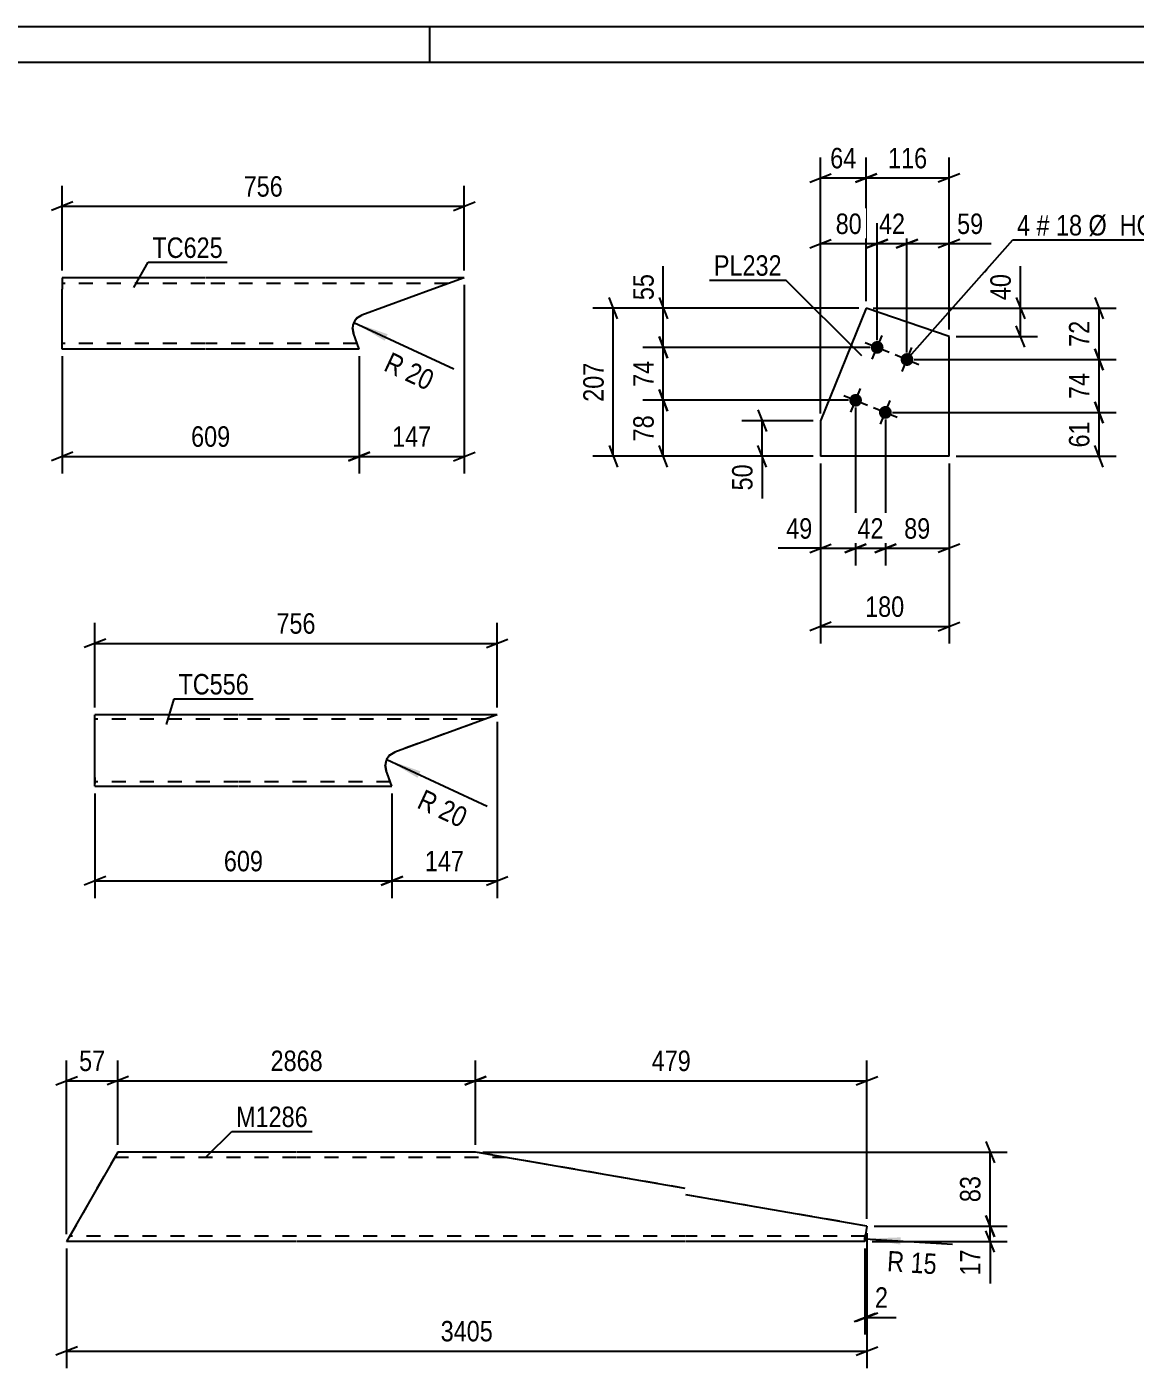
# Model space of a CAD drawing. Header units: millimetres. Extents: x 0 to 594, y 0 to 420.
# Drawn here: x 327.6 to 482.8, y 232.2 to 420 of the extents above; entities that cross this region are included whole.
import ezdxf

# ---------------------------------------------------------------- set-up
doc = ezdxf.new("R2010")
doc.units = ezdxf.units.MM
doc.linetypes.add('DXK_LINE_DOT2', pattern=[3.9198, 1.9599, -1.9599])
doc.styles.add('Arial Narrow', font='ARIALN.TTF', dxfattribs={"height": 0.2})

# ---------------------------------------------------------------- blocks, each defined once
blk = doc.blocks.new('Unknown-122574334-1163')
at = {"color": 5, "linetype": 'Continuous'}
for p, q in [((594, 420), (0, 420)), ((384, 415), (384, 420)), ((589, 415), (5, 415))]:
    blk.add_line(p, q, dxfattribs=at)
blk = doc.blocks.new('Part-122574334-21198 - 21197')
at = {"color": 2, "linetype": 'Continuous'}
for p, q in [((332.53, 384.88), (332.53, 383.28)), ((352.53, 384.88), (332.53, 384.88)), ((332.53, 375.87), (332.53, 383.28)), ((388.85, 384.88), (352.63, 384.88)), ((384.45, 383.28), (374.51, 379.66)), ((388.85, 384.88), (384.45, 383.28)), ((373.85, 379.26), (374.51, 379.66)), ((373.32, 377.1), (373.2, 377.87)), ((332.53, 374.88), (332.53, 375.87)), ((374.12, 374.88), (373.32, 377.1)), ((352.53, 374.88), (332.53, 374.88)), ((374.12, 374.88), (352.63, 374.88))]:
    blk.add_line(p, q, dxfattribs=at)
at = {"color": 7, "linetype": 'DXK_LINE_DOT2'}
for p, q in [((332.53, 384.88), (332.53, 384.41)), ((352.53, 384.08), (332.53, 384.08)), ((386.65, 384.08), (352.63, 384.08)), ((374.51, 379.66), (373.85, 379.26)), ((374.51, 379.66), (373.85, 379.26)), ((373.85, 379.26), (374.51, 379.66)), ((373.2, 377.87), (373.32, 377.1)), ((373.2, 377.87), (373.32, 377.1)), ((373.32, 377.1), (373.2, 377.87)), ((352.53, 375.68), (332.53, 375.68)), ((373.83, 375.68), (352.63, 375.68))]:
    blk.add_line(p, q, dxfattribs=at)
at = {"color": 2, "linetype": 'Continuous'}
blk.add_arc((375.2, 377.78), 2, 132.5, 177.5, dxfattribs=at)
at = {"color": 7, "linetype": 'DXK_LINE_DOT2'}
blk.add_arc((375.2, 377.78), 2, 132.5, 177.5, dxfattribs=at)
blk.add_arc((375.2, 377.78), 2, 132.5, 177.5, dxfattribs=at)
blk.add_arc((375.2, 377.78), 2, 132.5, 177.5, dxfattribs=at)
blk = doc.blocks.new('Part-122574334-21209 - 21208')
at = {"color": 2, "linetype": 'Continuous'}
for p, q in [((357.13, 323.7), (337.13, 323.7)), ((337.13, 314.9), (337.13, 323.7)), ((393.44, 323.7), (357.23, 323.7)), ((393.19, 323.61), (379.1, 318.48)), ((393.44, 323.7), (393.19, 323.61)), ((378.44, 318.07), (379.1, 318.48)), ((377.91, 315.91), (377.79, 316.68)), ((378.72, 313.7), (377.91, 315.91)), ((337.13, 313.8), (337.13, 314.9)), ((337.13, 313.7), (337.13, 313.8)), ((337.13, 313.7), (357.13, 313.7)), ((357.23, 313.7), (378.72, 313.7))]:
    blk.add_line(p, q, dxfattribs=at)
at = {"color": 7, "linetype": 'DXK_LINE_DOT2'}
for p, q in [((357.13, 323.1), (337.13, 323.1)), ((391.79, 323.1), (357.23, 323.1)), ((393.44, 323.7), (379.1, 318.48)), ((379.1, 318.48), (378.44, 318.07)), ((379.1, 318.48), (378.44, 318.07)), ((378.44, 318.07), (379.1, 318.48)), ((377.79, 316.68), (377.91, 315.91)), ((377.79, 316.68), (377.91, 315.91)), ((377.91, 315.91), (377.79, 316.68)), ((378.72, 313.7), (377.91, 315.91)), ((337.13, 314.9), (337.13, 314.06)), ((357.13, 314.3), (337.13, 314.3)), ((378.5, 314.3), (357.23, 314.3))]:
    blk.add_line(p, q, dxfattribs=at)
at = {"color": 2, "linetype": 'Continuous'}
blk.add_arc((379.79, 316.6), 2, 132.542, 177.542, dxfattribs=at)
at = {"color": 7, "linetype": 'DXK_LINE_DOT2'}
blk.add_arc((379.79, 316.6), 2, 132.542, 177.542, dxfattribs=at)
blk.add_arc((379.79, 316.6), 2, 132.542, 177.542, dxfattribs=at)
blk.add_arc((379.79, 316.6), 2, 132.542, 177.542, dxfattribs=at)
blk = doc.blocks.new('Part-122574334-21217 - 21216')
at = {"color": 2, "linetype": 'Continuous'}
for p, q in [((340.33, 262.48), (333.16, 249.98)), ((340.33, 262.48), (340.33, 262.48)), ((365.33, 262.48), (340.33, 262.48)), ((390.43, 262.48), (365.43, 262.48)), ((395.78, 261.55), (390.43, 262.48)), ((419.77, 257.41), (395.78, 261.55)), ((445.24, 252.13), (419.87, 256.51)), ((445.24, 252.13), (445.03, 250.91)), ((333.16, 249.98), (333.16, 249.98)), ((365.33, 249.98), (333.16, 249.98)), ((419.77, 249.98), (365.43, 249.98)), ((444.95, 249.98), (419.87, 249.98)), ((444.94, 250.42), (445.03, 250.91)), ((444.95, 250.09), (444.94, 250.42)), ((444.95, 250.09), (444.95, 249.98))]:
    blk.add_line(p, q, dxfattribs=at)
at = {"color": 7, "linetype": 'DXK_LINE_DOT2'}
for p, q in [((340.33, 262.48), (333.16, 249.98)), ((365.33, 261.73), (339.9, 261.73)), ((394.77, 261.73), (365.43, 261.73)), ((419.77, 257.41), (390.43, 262.48)), ((399.1, 260.98), (395.78, 261.55)), ((399.1, 260.98), (399.1, 260.98)), ((445.24, 252.13), (419.87, 256.51)), ((445.24, 252.13), (445.24, 252.13)), ((365.33, 250.73), (333.59, 250.73)), ((419.77, 250.73), (365.43, 250.73)), ((445, 250.73), (419.87, 250.73)), ((444.95, 249.98), (444.95, 250.09)), ((445.01, 250.79), (445, 250.73)), ((445, 250.73), (445.01, 250.79)), ((445.03, 250.91), (445.01, 250.79)), ((445.01, 250.79), (445.03, 250.91))]:
    blk.add_line(p, q, dxfattribs=at)
blk = doc.blocks.new('Part-122574334-16103 - 16102')
at = {"color": 2, "linetype": 'Continuous'}
for p, q in [((445.12, 380.62), (438.72, 364.87)), ((456.73, 376.65), (445.12, 380.62)), ((456.73, 359.88), (456.73, 376.65)), ((438.72, 364.87), (438.72, 359.88)), ((456.73, 359.88), (438.72, 359.88))]:
    blk.add_line(p, q, dxfattribs=at)
blk = doc.blocks.new('Bolt-122574334-16104 - 16102')
at = {"linetype": 'Continuous'}
for points in [[(447.01, 375.96, -1), (446.33, 374.3, -1)], [(451.18, 374.27, -1), (450.5, 372.6, -1)], [(443.99, 368.55, -1), (443.31, 366.89, -1)], [(448.16, 366.86, -1), (447.48, 365.19, -1)]]:
    blk.add_hatch(color=1, dxfattribs=at).paths.add_polyline_path(points)
at = {"color": 1, "linetype": 'Continuous'}
for p, q in [((445, 375.81), (448.34, 374.45)), ((445.99, 373.46), (447.35, 376.8)), ((449.17, 374.11), (452.5, 372.75)), ((450.16, 371.77), (451.51, 375.1)), ((441.99, 368.4), (445.32, 367.04)), ((442.97, 366.05), (444.33, 369.39)), ((446.15, 366.7), (449.49, 365.34)), ((447.14, 364.36), (448.5, 367.69))]:
    blk.add_line(p, q, dxfattribs=at)
blk = doc.blocks.new('RadiusDimension-122574334-21298 - 21197')
at = {"linetype": 'Continuous'}
blk.add_hatch(color=7, dxfattribs=at).paths.add_polyline_path([(377.7, 376.06), (373.38, 378.63), (378.13, 376.97)])
at = {"color": 7, "linetype": 'Continuous'}
blk.add_line((373.38, 378.63), (387.37, 372.11), dxfattribs=at)
blk.add_arc((375.2, 377.78), 2, 132.5, 177.5, dxfattribs=at)
at = {"color": 0}
blk.add_wipeout([(383.98, 368.23), (385.76, 372.03), (378.38, 375.47), (376.6, 371.67)], dxfattribs=at)
at = {"color": 3, "style": 'Arial Narrow'}
blk.add_text('R 20', height=2.863, rotation=-24.9981, dxfattribs=at).set_placement((377.4, 371.96))
blk = doc.blocks.new('StraightDimension-122574334-21252 - 21197')
at = {"color": 7, "linetype": 'Continuous'}
for p, q in [((332.53, 385.88), (332.53, 397.73)), ((388.85, 385.88), (388.85, 397.73)), ((334.03, 395.48), (331.03, 394.28)), ((332.53, 394.88), (388.85, 394.88)), ((387.35, 394.28), (390.35, 395.48))]:
    blk.add_line(p, q, dxfattribs=at)
at = {"color": 0}
blk.add_wipeout([(364.03, 395.63), (364.03, 399.83), (357.35, 399.83), (357.35, 395.63)], dxfattribs=at)
at = {"color": 3, "style": 'Arial Narrow'}
blk.add_text('756', height=2.863, dxfattribs=at).set_placement((357.95, 396.23))
blk = doc.blocks.new('StraightDimension-122574334-21263 - 21197')
at = {"color": 7, "linetype": 'Continuous'}
for p, q in [((388.85, 383.88), (388.85, 357.47)), ((374.12, 373.88), (374.12, 357.47)), ((375.62, 360.47), (372.62, 359.27)), ((374.12, 359.87), (388.85, 359.87)), ((387.35, 359.27), (390.35, 360.47))]:
    blk.add_line(p, q, dxfattribs=at)
at = {"color": 0}
blk.add_wipeout([(384.83, 360.62), (384.83, 364.82), (378.14, 364.82), (378.14, 360.62)], dxfattribs=at)
at = {"color": 3, "style": 'Arial Narrow'}
blk.add_text('147', height=2.863, dxfattribs=at).set_placement((378.74, 361.22))
blk = doc.blocks.new('StraightDimension-122574334-21264 - 21197')
at = {"color": 7, "linetype": 'Continuous'}
for p, q in [((332.53, 373.88), (332.53, 357.47)), ((374.12, 373.88), (374.12, 357.47)), ((334.03, 360.47), (331.03, 359.27)), ((332.53, 359.87), (374.12, 359.87)), ((372.62, 359.27), (375.62, 360.47))]:
    blk.add_line(p, q, dxfattribs=at)
at = {"color": 0}
blk.add_wipeout([(356.67, 360.62), (356.67, 364.82), (349.99, 364.82), (349.99, 360.62)], dxfattribs=at)
at = {"color": 3, "style": 'Arial Narrow'}
blk.add_text('609', height=2.863, dxfattribs=at).set_placement((350.59, 361.22))
blk = doc.blocks.new('RadiusDimension-122574334-21346 - 21208')
at = {"linetype": 'Continuous'}
blk.add_hatch(color=7, dxfattribs=at).paths.add_polyline_path([(382.3, 314.88), (377.98, 317.44), (382.72, 315.78)])
at = {"color": 7, "linetype": 'Continuous'}
blk.add_line((377.98, 317.44), (392.03, 310.9), dxfattribs=at)
blk.add_arc((379.79, 316.6), 2, 132.542, 177.542, dxfattribs=at)
at = {"color": 0}
blk.add_wipeout([(388.64, 307.02), (390.41, 310.83), (383.03, 314.26), (381.26, 310.45)], dxfattribs=at)
at = {"color": 3, "style": 'Arial Narrow'}
blk.add_text('R 20', height=2.863, rotation=-24.958, dxfattribs=at).set_placement((382.06, 310.75))
blk = doc.blocks.new('StraightDimension-122574334-21300 - 21208')
at = {"color": 7, "linetype": 'Continuous'}
for p, q in [((337.13, 324.7), (337.13, 336.55)), ((393.44, 324.7), (393.44, 336.55)), ((338.63, 334.3), (335.63, 333.1)), ((391.94, 333.1), (394.94, 334.3)), ((337.13, 333.7), (393.44, 333.7))]:
    blk.add_line(p, q, dxfattribs=at)
at = {"color": 0}
blk.add_wipeout([(368.62, 334.45), (368.62, 338.65), (361.94, 338.65), (361.94, 334.45)], dxfattribs=at)
at = {"color": 3, "style": 'Arial Narrow'}
blk.add_text('756', height=2.863, dxfattribs=at).set_placement((362.54, 335.05))
blk = doc.blocks.new('StraightDimension-122574334-21311 - 21208')
at = {"color": 7, "linetype": 'Continuous'}
for p, q in [((393.44, 322.7), (393.44, 298.04)), ((378.72, 312.7), (378.72, 298.04)), ((380.22, 301.04), (377.22, 299.84)), ((378.72, 300.44), (393.44, 300.44)), ((391.94, 299.84), (394.94, 301.04))]:
    blk.add_line(p, q, dxfattribs=at)
at = {"color": 0}
blk.add_wipeout([(389.42, 301.19), (389.42, 305.39), (382.73, 305.39), (382.73, 301.19)], dxfattribs=at)
at = {"color": 3, "style": 'Arial Narrow'}
blk.add_text('147', height=2.863, dxfattribs=at).set_placement((383.33, 301.79))
blk = doc.blocks.new('StraightDimension-122574334-21312 - 21208')
at = {"color": 7, "linetype": 'Continuous'}
for p, q in [((337.13, 312.7), (337.13, 298.04)), ((378.72, 312.7), (378.72, 298.04)), ((338.63, 301.04), (335.63, 299.84)), ((337.13, 300.44), (378.72, 300.44)), ((377.22, 299.84), (380.22, 301.04))]:
    blk.add_line(p, q, dxfattribs=at)
at = {"color": 0}
blk.add_wipeout([(361.26, 301.19), (361.26, 305.39), (354.58, 305.39), (354.58, 301.19)], dxfattribs=at)
at = {"color": 3, "style": 'Arial Narrow'}
blk.add_text('609', height=2.863, dxfattribs=at).set_placement((355.18, 301.79))
blk = doc.blocks.new('StraightDimension-122574334-21352 - 21216')
at = {"color": 7, "linetype": 'Continuous'}
for p, q in [((340.33, 263.48), (340.33, 275.33)), ((390.43, 263.48), (390.43, 275.33)), ((341.83, 273.08), (338.83, 271.88)), ((340.33, 272.48), (390.43, 272.48)), ((388.93, 271.88), (391.93, 273.08))]:
    blk.add_line(p, q, dxfattribs=at)
at = {"color": 0}
blk.add_wipeout([(369.64, 273.23), (369.64, 277.43), (361.12, 277.43), (361.12, 273.23)], dxfattribs=at)
at = {"color": 3, "style": 'Arial Narrow'}
blk.add_text('2868', height=2.863, dxfattribs=at).set_placement((361.72, 273.83))
blk = doc.blocks.new('StraightDimension-122574334-21351 - 21216')
at = {"color": 7, "linetype": 'Continuous'}
for p, q in [((390.43, 263.48), (390.43, 275.33)), ((445.24, 253.13), (445.24, 275.33)), ((391.93, 273.08), (388.93, 271.88)), ((390.43, 272.48), (445.24, 272.48)), ((443.74, 271.88), (446.74, 273.08))]:
    blk.add_line(p, q, dxfattribs=at)
at = {"color": 0}
blk.add_wipeout([(421.18, 273.23), (421.18, 277.43), (414.49, 277.43), (414.49, 273.23)], dxfattribs=at)
at = {"color": 3, "style": 'Arial Narrow'}
blk.add_text('479', height=2.863, dxfattribs=at).set_placement((415.09, 273.83))
blk = doc.blocks.new('StraightDimension-122574334-21433 - 21216')
at = {"color": 7, "linetype": 'Continuous'}
for p, q in [((461.88, 263.98), (463.08, 260.98)), ((391.43, 262.48), (464.88, 262.48)), ((462.48, 252.13), (462.48, 262.48)), ((463.08, 250.63), (461.88, 253.63)), ((446.24, 252.13), (464.88, 252.13))]:
    blk.add_line(p, q, dxfattribs=at)
at = {"color": 0}
blk.add_wipeout([(461.73, 259.73), (457.53, 259.73), (457.53, 254.88), (461.73, 254.88)], dxfattribs=at)
at = {"color": 3, "style": 'Arial Narrow'}
blk.add_text('83', height=2.863, rotation=90.0002, dxfattribs=at).set_placement((461.13, 255.48))
blk = doc.blocks.new('StraightDimension-122574334-21353 - 21216')
at = {"color": 7, "linetype": 'Continuous'}
for p, q in [((333.16, 250.98), (333.16, 275.33)), ((340.33, 263.48), (340.33, 275.33)), ((331.66, 271.88), (334.66, 273.08)), ((333.16, 272.48), (340.33, 272.48)), ((341.83, 273.08), (338.83, 271.88))]:
    blk.add_line(p, q, dxfattribs=at)
at = {"color": 0}
blk.add_wipeout([(339.17, 273.23), (339.17, 277.43), (334.31, 277.43), (334.31, 273.23)], dxfattribs=at)
at = {"color": 3, "style": 'Arial Narrow'}
blk.add_text('57', height=2.863, dxfattribs=at).set_placement((334.91, 273.83))
blk = doc.blocks.new('RadiusDimension-122574334-21469 - 21216')
at = {"linetype": 'Continuous'}
blk.add_hatch(color=7, dxfattribs=at).paths.add_polyline_path([(449.89, 249.55), (444.93, 250.36), (449.96, 250.55)])
at = {"color": 7, "linetype": 'Continuous'}
blk.add_line((444.93, 250.36), (457.23, 249.6), dxfattribs=at)
blk.add_arc((446.78, 250.24), 1.85, 164.7321, 188.214, dxfattribs=at)
at = {"color": 0}
blk.add_wipeout([(455.49, 244.75), (455.75, 248.94), (447.62, 249.44), (447.36, 245.25)], dxfattribs=at)
at = {"color": 3, "style": 'Arial Narrow'}
blk.add_text('R 15', height=2.863, rotation=-3.5294, dxfattribs=at).set_placement((448, 245.81))
blk = doc.blocks.new('StraightDimension-122574334-21405 - 21216')
at = {"color": 7, "linetype": 'Continuous'}
for p, q in [((445.24, 251.13), (445.24, 232.24)), ((333.16, 248.98), (333.16, 232.24)), ((334.66, 235.24), (331.66, 234.04)), ((443.74, 234.04), (446.74, 235.24)), ((333.16, 234.64), (445.24, 234.64))]:
    blk.add_line(p, q, dxfattribs=at)
at = {"color": 0}
blk.add_wipeout([(393.45, 235.39), (393.45, 239.59), (384.94, 239.59), (384.94, 235.39)], dxfattribs=at)
at = {"color": 3, "style": 'Arial Narrow'}
blk.add_text('3405', height=2.863, dxfattribs=at).set_placement((385.54, 235.99))
blk = doc.blocks.new('StraightDimension-122574334-21419 - 21216')
at = {"color": 7, "linetype": 'Continuous'}
for p, q in [((445.24, 251.13), (445.24, 236.95)), ((444.95, 248.98), (444.95, 236.95)), ((443.45, 238.75), (446.45, 239.95)), ((446.74, 239.95), (443.74, 238.75)), ((444.95, 239.35), (445.24, 239.35))]:
    blk.add_line(p, q, dxfattribs=at)
at = {"color": 0}
blk.add_wipeout([(448.79, 240.1), (448.79, 244.3), (445.76, 244.3), (445.76, 240.1)], dxfattribs=at)
at = {"color": 7, "linetype": 'Continuous'}
blk.add_line((445.24, 239.35), (449.31, 239.35), dxfattribs=at)
blk.add_line((445.24, 239.35), (449.31, 239.35), dxfattribs=at)
at = {"color": 3, "style": 'Arial Narrow'}
blk.add_text('2', height=2.86, dxfattribs=at).set_placement((446.36, 240.7))
blk = doc.blocks.new('StraightDimension-122574334-21434 - 21216')
at = {"color": 7, "linetype": 'Continuous'}
for p, q in [((461.88, 253.63), (463.08, 250.63)), ((446.24, 252.13), (464.88, 252.13)), ((462.48, 249.98), (462.48, 252.13)), ((445.95, 249.98), (464.88, 249.98)), ((463.08, 248.48), (461.88, 251.48))]:
    blk.add_line(p, q, dxfattribs=at)
at = {"color": 0}
blk.add_wipeout([(461.73, 249.46), (457.53, 249.46), (457.53, 244.6), (461.73, 244.6)], dxfattribs=at)
at = {"color": 7, "linetype": 'Continuous'}
blk.add_line((462.48, 249.98), (462.48, 244.07), dxfattribs=at)
blk.add_line((462.48, 249.98), (462.48, 244.07), dxfattribs=at)
at = {"color": 3, "style": 'Arial Narrow'}
blk.add_text('17', height=2.863, rotation=90.0002, dxfattribs=at).set_placement((461.13, 245.2))
blk = doc.blocks.new('StraightDimension-122574334-16770 - 16102')
at = {"color": 7, "linetype": 'Continuous'}
for p, q in [((445.12, 381.62), (445.12, 401.69)), ((456.73, 377.65), (456.73, 401.69)), ((443.62, 398.24), (446.62, 399.44)), ((445.12, 398.84), (456.73, 398.84)), ((458.23, 399.44), (455.23, 398.24))]:
    blk.add_line(p, q, dxfattribs=at)
at = {"color": 0}
blk.add_wipeout([(454.27, 399.59), (454.27, 403.79), (447.59, 403.79), (447.59, 399.59)], dxfattribs=at)
at = {"color": 3, "style": 'Arial Narrow'}
blk.add_text('116', height=2.863, dxfattribs=at).set_placement((448.19, 400.19))
blk = doc.blocks.new('StraightDimension-122574334-16776 - 16102')
at = {"color": 7, "linetype": 'Continuous'}
for p, q in [((438.72, 358.88), (438.72, 333.66)), ((456.73, 358.88), (456.73, 333.66)), ((440.22, 336.66), (437.22, 335.46)), ((455.23, 335.46), (458.23, 336.66)), ((438.72, 336.06), (456.73, 336.06))]:
    blk.add_line(p, q, dxfattribs=at)
at = {"color": 0}
blk.add_wipeout([(451.07, 336.81), (451.07, 341.01), (444.38, 341.01), (444.38, 336.81)], dxfattribs=at)
at = {"color": 3, "style": 'Arial Narrow'}
blk.add_text('180', height=2.863, dxfattribs=at).set_placement((444.98, 337.41))
blk = doc.blocks.new('StraightDimension-122574334-16771 - 16102')
at = {"color": 7, "linetype": 'Continuous'}
for p, q in [((438.72, 365.87), (438.72, 401.69)), ((445.12, 381.62), (445.12, 401.69)), ((437.22, 398.24), (440.22, 399.44)), ((438.72, 398.84), (445.12, 398.84)), ((446.62, 399.44), (443.62, 398.24))]:
    blk.add_line(p, q, dxfattribs=at)
at = {"color": 0}
blk.add_wipeout([(444.35, 399.59), (444.35, 403.79), (439.49, 403.79), (439.49, 399.59)], dxfattribs=at)
at = {"color": 3, "style": 'Arial Narrow'}
blk.add_text('64', height=2.863, dxfattribs=at).set_placement((440.09, 400.19))
blk = doc.blocks.new('StraightDimension-122574334-16780 - 16102')
at = {"color": 7, "linetype": 'Continuous'}
for p, q in [((466.13, 382.12), (467.33, 379.12)), ((446.12, 380.62), (469.13, 380.62)), ((466.73, 376.65), (466.73, 380.62)), ((467.33, 375.15), (466.13, 378.15)), ((457.73, 376.65), (469.13, 376.65))]:
    blk.add_line(p, q, dxfattribs=at)
at = {"color": 0}
blk.add_wipeout([(465.98, 386), (461.78, 386), (461.78, 381.14), (465.98, 381.14)], dxfattribs=at)
at = {"color": 7, "linetype": 'Continuous'}
blk.add_line((466.73, 380.62), (466.73, 386.52), dxfattribs=at)
blk.add_line((466.73, 380.62), (466.73, 386.52), dxfattribs=at)
at = {"color": 3, "style": 'Arial Narrow'}
blk.add_text('40', height=2.863, rotation=90.0002, dxfattribs=at).set_placement((465.38, 381.74))
blk = doc.blocks.new('StraightDimension-122574334-16784 - 16102')
at = {"color": 7, "linetype": 'Continuous'}
for p, q in [((429.96, 366.37), (431.16, 363.37)), ((437.72, 364.87), (427.71, 364.87)), ((430.56, 359.88), (430.56, 364.87)), ((431.16, 358.38), (429.96, 361.38)), ((437.72, 359.88), (427.71, 359.88))]:
    blk.add_line(p, q, dxfattribs=at)
at = {"color": 0}
blk.add_wipeout([(429.81, 359.35), (425.61, 359.35), (425.61, 354.5), (429.81, 354.5)], dxfattribs=at)
at = {"color": 7, "linetype": 'Continuous'}
blk.add_line((430.56, 359.88), (430.56, 353.97), dxfattribs=at)
blk.add_line((430.56, 359.88), (430.56, 353.97), dxfattribs=at)
at = {"color": 3, "style": 'Arial Narrow'}
blk.add_text('50', height=2.863, rotation=90.0002, dxfattribs=at).set_placement((429.21, 355.1))
blk = doc.blocks.new('StraightDimension-122574334-21800 - 16102')
at = {"color": 7, "linetype": 'Continuous'}
for p, q in [((443.65, 366.72), (443.65, 344.6)), ((438.72, 358.88), (438.72, 344.6)), ((437.22, 346.4), (440.22, 347.6)), ((445.15, 347.6), (442.15, 346.4)), ((438.72, 347), (443.65, 347))]:
    blk.add_line(p, q, dxfattribs=at)
at = {"color": 0}
blk.add_wipeout([(438.19, 347.75), (438.19, 351.95), (433.33, 351.95), (433.33, 347.75)], dxfattribs=at)
at = {"color": 7, "linetype": 'Continuous'}
blk.add_line((438.72, 347), (432.81, 347), dxfattribs=at)
blk.add_line((438.72, 347), (432.81, 347), dxfattribs=at)
at = {"color": 3, "style": 'Arial Narrow'}
blk.add_text('49', height=2.863, dxfattribs=at).set_placement((433.93, 348.35))
blk = doc.blocks.new('StraightDimension-122574334-16788 - 16102')
at = {"color": 7, "linetype": 'Continuous'}
for p, q in [((450.84, 374.43), (450.84, 392.5)), ((456.73, 377.65), (456.73, 392.5)), ((449.34, 389.05), (452.34, 390.25)), ((450.84, 389.65), (456.73, 389.65)), ((458.23, 390.25), (455.23, 389.05))]:
    blk.add_line(p, q, dxfattribs=at)
at = {"color": 0}
blk.add_wipeout([(462.11, 390.4), (462.11, 394.6), (457.26, 394.6), (457.26, 390.4)], dxfattribs=at)
at = {"color": 7, "linetype": 'Continuous'}
blk.add_line((456.73, 389.65), (462.64, 389.65), dxfattribs=at)
blk.add_line((456.73, 389.65), (462.64, 389.65), dxfattribs=at)
at = {"color": 3, "style": 'Arial Narrow'}
blk.add_text('59', height=2.863, dxfattribs=at).set_placement((457.86, 391))
blk = doc.blocks.new('StraightDimension-122574334-21769 - 16102')
at = {"color": 7, "linetype": 'Continuous'}
for p, q in [((477.14, 382.12), (478.34, 379.12)), ((446.12, 380.62), (480.14, 380.62)), ((477.74, 373.43), (477.74, 380.62)), ((478.34, 371.93), (477.14, 374.93)), ((451.84, 373.43), (480.14, 373.43))]:
    blk.add_line(p, q, dxfattribs=at)
at = {"color": 0}
blk.add_wipeout([(476.99, 379.45), (472.79, 379.45), (472.79, 374.6), (476.99, 374.6)], dxfattribs=at)
at = {"color": 3, "style": 'Arial Narrow'}
blk.add_text('72', height=2.863, rotation=90.0002, dxfattribs=at).set_placement((476.39, 375.2))
blk = doc.blocks.new('StraightDimension-122574334-16789 - 16102')
at = {"color": 7, "linetype": 'Continuous'}
for p, q in [((446.67, 376.13), (446.67, 392.5)), ((450.84, 374.43), (450.84, 392.5)), ((445.17, 389.05), (448.17, 390.25)), ((446.67, 389.65), (450.84, 389.65)), ((452.34, 390.25), (449.34, 389.05))]:
    blk.add_line(p, q, dxfattribs=at)
at = {"color": 0}
blk.add_wipeout([(451.18, 390.4), (451.18, 394.6), (446.32, 394.6), (446.32, 390.4)], dxfattribs=at)
at = {"color": 3, "style": 'Arial Narrow'}
blk.add_text('42', height=2.863, dxfattribs=at).set_placement((446.92, 391))
blk = doc.blocks.new('StraightDimension-122574334-16790 - 16102')
at = {"color": 7, "linetype": 'Continuous'}
for p, q in [((438.72, 365.87), (438.72, 392.5)), ((446.67, 376.13), (446.67, 392.5)), ((437.22, 389.05), (440.22, 390.25)), ((438.72, 389.65), (446.67, 389.65)), ((448.17, 390.25), (445.17, 389.05))]:
    blk.add_line(p, q, dxfattribs=at)
at = {"color": 0}
blk.add_wipeout([(445.12, 390.4), (445.12, 394.6), (440.26, 394.6), (440.26, 390.4)], dxfattribs=at)
at = {"color": 3, "style": 'Arial Narrow'}
blk.add_text('80', height=2.863, dxfattribs=at).set_placement((440.86, 391))
blk = doc.blocks.new('StraightDimension-122574334-16808 - 16102')
at = {"color": 7, "linetype": 'Continuous'}
for p, q in [((416.12, 382.12), (417.32, 379.12)), ((444.12, 380.62), (413.87, 380.62)), ((416.72, 375.13), (416.72, 380.62)), ((417.32, 373.63), (416.12, 376.63)), ((445.67, 375.13), (413.87, 375.13))]:
    blk.add_line(p, q, dxfattribs=at)
at = {"color": 0}
blk.add_wipeout([(415.97, 386), (411.77, 386), (411.77, 381.14), (415.97, 381.14)], dxfattribs=at)
at = {"color": 7, "linetype": 'Continuous'}
blk.add_line((416.72, 380.62), (416.72, 386.52), dxfattribs=at)
blk.add_line((416.72, 380.62), (416.72, 386.52), dxfattribs=at)
at = {"color": 3, "style": 'Arial Narrow'}
blk.add_text('55', height=2.863, rotation=90.0002, dxfattribs=at).set_placement((415.37, 381.74))
blk = doc.blocks.new('StraightDimension-122574334-16809 - 16102')
at = {"color": 7, "linetype": 'Continuous'}
for p, q in [((416.12, 376.63), (417.32, 373.63)), ((445.67, 375.13), (413.87, 375.13)), ((416.72, 367.72), (416.72, 375.13)), ((417.32, 366.22), (416.12, 369.22)), ((442.65, 367.72), (413.87, 367.72))]:
    blk.add_line(p, q, dxfattribs=at)
at = {"color": 0}
blk.add_wipeout([(415.97, 373.85), (411.77, 373.85), (411.77, 369), (415.97, 369)], dxfattribs=at)
at = {"color": 3, "style": 'Arial Narrow'}
blk.add_text('74', height=2.863, rotation=90.0002, dxfattribs=at).set_placement((415.37, 369.6))
blk = doc.blocks.new('StraightDimension-122574334-16810 - 16102')
at = {"color": 7, "linetype": 'Continuous'}
for p, q in [((416.12, 369.22), (417.32, 366.22)), ((442.65, 367.72), (413.87, 367.72)), ((416.72, 359.88), (416.72, 367.72)), ((417.32, 358.38), (416.12, 361.38)), ((437.72, 359.88), (413.87, 359.88))]:
    blk.add_line(p, q, dxfattribs=at)
at = {"color": 0}
blk.add_wipeout([(415.97, 366.23), (411.77, 366.23), (411.77, 361.37), (415.97, 361.37)], dxfattribs=at)
at = {"color": 3, "style": 'Arial Narrow'}
blk.add_text('78', height=2.863, rotation=90.0002, dxfattribs=at).set_placement((415.37, 361.97))
blk = doc.blocks.new('StraightDimension-122574334-16828 - 16102')
at = {"color": 7, "linetype": 'Continuous'}
for p, q in [((410.32, 379.12), (409.12, 382.12)), ((444.12, 380.62), (406.87, 380.62)), ((409.72, 359.88), (409.72, 380.62)), ((409.12, 361.38), (410.32, 358.38)), ((437.72, 359.88), (406.87, 359.88))]:
    blk.add_line(p, q, dxfattribs=at)
at = {"color": 0}
blk.add_wipeout([(408.96, 373.59), (404.76, 373.59), (404.76, 366.91), (408.96, 366.91)], dxfattribs=at)
at = {"color": 3, "style": 'Arial Narrow'}
blk.add_text('207', height=2.863, rotation=90.0002, dxfattribs=at).set_placement((408.37, 367.51))
blk = doc.blocks.new('StraightDimension-122574334-21770 - 16102')
at = {"color": 7, "linetype": 'Continuous'}
for p, q in [((477.14, 374.93), (478.34, 371.93)), ((451.84, 373.43), (480.14, 373.43)), ((477.74, 366.02), (477.74, 373.43)), ((478.34, 364.52), (477.14, 367.52)), ((448.82, 366.02), (480.14, 366.02))]:
    blk.add_line(p, q, dxfattribs=at)
at = {"color": 0}
blk.add_wipeout([(476.99, 372.16), (472.79, 372.16), (472.79, 367.3), (476.99, 367.3)], dxfattribs=at)
at = {"color": 3, "style": 'Arial Narrow'}
blk.add_text('74', height=2.863, rotation=90.0002, dxfattribs=at).set_placement((476.39, 367.9))
blk = doc.blocks.new('StraightDimension-122574334-21771 - 16102')
at = {"color": 7, "linetype": 'Continuous'}
for p, q in [((477.14, 367.52), (478.34, 364.52)), ((448.82, 366.02), (480.14, 366.02)), ((477.74, 359.88), (477.74, 366.02)), ((478.34, 358.38), (477.14, 361.38)), ((457.73, 359.88), (480.14, 359.88))]:
    blk.add_line(p, q, dxfattribs=at)
at = {"color": 0}
blk.add_wipeout([(476.99, 365.38), (472.79, 365.38), (472.79, 360.52), (476.99, 360.52)], dxfattribs=at)
at = {"color": 3, "style": 'Arial Narrow'}
blk.add_text('61', height=2.863, rotation=90.0002, dxfattribs=at).set_placement((476.39, 361.12))
blk = doc.blocks.new('StraightDimension-122574334-21798 - 16102')
at = {"color": 7, "linetype": 'Continuous'}
for p, q in [((447.82, 365.02), (447.82, 344.6)), ((456.73, 358.88), (456.73, 344.6)), ((446.32, 346.4), (449.32, 347.6)), ((458.23, 347.6), (455.23, 346.4)), ((447.82, 347), (456.73, 347))]:
    blk.add_line(p, q, dxfattribs=at)
at = {"color": 0}
blk.add_wipeout([(454.7, 347.75), (454.7, 351.95), (449.85, 351.95), (449.85, 347.75)], dxfattribs=at)
at = {"color": 3, "style": 'Arial Narrow'}
blk.add_text('89', height=2.863, dxfattribs=at).set_placement((450.45, 348.35))
blk = doc.blocks.new('StraightDimension-122574334-21799 - 16102')
at = {"color": 7, "linetype": 'Continuous'}
for p, q in [((443.65, 366.72), (443.65, 344.6)), ((447.82, 365.02), (447.82, 344.6)), ((442.15, 346.4), (445.15, 347.6)), ((449.32, 347.6), (446.32, 346.4)), ((443.65, 347), (447.82, 347))]:
    blk.add_line(p, q, dxfattribs=at)
at = {"color": 0}
blk.add_wipeout([(448.17, 347.75), (448.17, 351.95), (443.31, 351.95), (443.31, 347.75)], dxfattribs=at)
at = {"color": 3, "style": 'Arial Narrow'}
blk.add_text('42', height=2.863, dxfattribs=at).set_placement((443.91, 348.35))
blk = doc.blocks.new('Mark-122574334-21241 - 21197')
at = {"color": 0}
blk.add_wipeout([(355.04, 387.65), (355.04, 390.65), (345.17, 390.65), (345.17, 387.65)], dxfattribs=at)
blk.add_wipeout([(355.04, 387.65), (355.04, 390.65), (345.17, 390.65), (345.17, 387.65)], dxfattribs=at)
at = {"color": 30, "linetype": 'Continuous'}
for p, q in [((342.56, 383.52), (344.57, 387.05)), ((344.57, 387.05), (355.64, 387.05))]:
    blk.add_line(p, q, dxfattribs=at)
at = {"color": 3, "style": 'Arial Narrow'}
blk.add_text('TC625', height=2.863, dxfattribs=at).set_placement((345.17, 387.65))
blk = doc.blocks.new('Mark-122574334-21238 - 21208')
at = {"color": 0}
blk.add_wipeout([(358.68, 326.55), (358.68, 329.55), (348.82, 329.55), (348.82, 326.55)], dxfattribs=at)
blk.add_wipeout([(358.68, 326.55), (358.68, 329.55), (348.82, 329.55), (348.82, 326.55)], dxfattribs=at)
at = {"color": 30, "linetype": 'Continuous'}
for p, q in [((347.15, 322.35), (348.22, 325.95)), ((348.22, 325.95), (359.28, 325.95))]:
    blk.add_line(p, q, dxfattribs=at)
at = {"color": 3, "style": 'Arial Narrow'}
blk.add_text('TC556', height=2.863, dxfattribs=at).set_placement((348.82, 326.55))
blk = doc.blocks.new('Mark-122574334-21235 - 21216')
at = {"color": 0}
blk.add_wipeout([(366.94, 265.99), (366.94, 268.99), (356.89, 268.99), (356.89, 265.99)], dxfattribs=at)
blk.add_wipeout([(366.94, 265.99), (366.94, 268.99), (356.89, 268.99), (356.89, 265.99)], dxfattribs=at)
at = {"color": 30, "linetype": 'Continuous'}
for p, q in [((352.75, 261.85), (356.29, 265.39)), ((356.29, 265.39), (367.54, 265.39))]:
    blk.add_line(p, q, dxfattribs=at)
at = {"color": 3, "style": 'Arial Narrow'}
blk.add_text('M1286', height=2.863, dxfattribs=at).set_placement((356.89, 265.99))
blk = doc.blocks.new('Mark-122574334-17159 - 16102')
at = {"color": 0}
blk.add_wipeout([(433.3, 385.16), (433.3, 388.16), (423.8, 388.16), (423.8, 385.16)], dxfattribs=at)
blk.add_wipeout([(433.3, 385.16), (433.3, 388.16), (423.8, 388.16), (423.8, 385.16)], dxfattribs=at)
at = {"color": 30, "linetype": 'Continuous'}
for p in [(423.2, 384.56), (444.51, 373.95)]:
    blk.add_line(p, (433.9, 384.56), dxfattribs=at)
at = {"color": 3, "style": 'Arial Narrow'}
blk.add_text('PL232', height=2.863, dxfattribs=at).set_placement((423.8, 385.16))
blk = doc.blocks.new('Mark-122574334-17162 - 16102')
at = {"color": 0}
blk.add_wipeout([(468.08, 390.79), (468.08, 393.79), (466.25, 393.79), (466.25, 390.79)], dxfattribs=at)
blk.add_wipeout([(468.08, 390.79), (468.08, 393.79), (466.25, 393.79), (466.25, 390.79)], dxfattribs=at)
at = {"color": 7, "linetype": 'Continuous'}
blk.add_line((450.84, 373.43), (465.65, 390.19), dxfattribs=at)
at = {"color": 3, "style": 'Arial Narrow'}
blk.add_text('4', height=2.86, dxfattribs=at).set_placement((466.25, 390.79))
at = {"color": 0}
blk.add_wipeout([(470.81, 390.79), (470.81, 393.79), (468.98, 393.79), (468.98, 390.79)], dxfattribs=at)
blk.add_wipeout([(470.81, 390.79), (470.81, 393.79), (468.98, 393.79), (468.98, 390.79)], dxfattribs=at)
blk.add_wipeout([(475.36, 390.79), (475.36, 393.79), (471.71, 393.79), (471.71, 390.79)], dxfattribs=at)
blk.add_wipeout([(475.36, 390.79), (475.36, 393.79), (471.71, 393.79), (471.71, 390.79)], dxfattribs=at)
at = {"color": 3, "style": 'Arial Narrow'}
for s, height, p in [('#', 2.86, (468.98, 390.79)), ('18', 2.863, (471.71, 390.79))]:
    blk.add_text(s, height=height, dxfattribs=at).set_placement(p)
at = {"color": 0}
blk.add_wipeout([(491.79, 390.79), (491.79, 393.79), (476.26, 393.79), (476.26, 390.79)], dxfattribs=at)
blk.add_wipeout([(491.79, 390.79), (491.79, 393.79), (476.26, 393.79), (476.26, 390.79)], dxfattribs=at)
at = {"color": 7, "linetype": 'Continuous'}
blk.add_line((465.65, 390.19), (492.39, 390.19), dxfattribs=at)
at = {"color": 3, "style": 'Arial Narrow'}
blk.add_text('Ø  HOLES', height=2.863, dxfattribs=at).set_placement((476.26, 390.79))

msp = doc.modelspace()

# ---------------------------------------------------------------- block references
for name in ['Unknown-122574334-1163', 'Part-122574334-21198 - 21197', 'Part-122574334-16103 - 16102', 'Bolt-122574334-16104 - 16102', 'Part-122574334-21209 - 21208', 'Part-122574334-21217 - 21216']:
    msp.add_blockref(name, (0, 0))

# ---------------------------------------------------------------- next in the draw order: block references
for name in ['StraightDimension-122574334-16770 - 16102', 'StraightDimension-122574334-21252 - 21197', 'RadiusDimension-122574334-21298 - 21197', 'StraightDimension-122574334-16776 - 16102', 'StraightDimension-122574334-21300 - 21208', 'RadiusDimension-122574334-21346 - 21208', 'StraightDimension-122574334-21352 - 21216']:
    msp.add_blockref(name, (0, 0))

# ---------------------------------------------------------------- next in the draw order: block references
for name in ['StraightDimension-122574334-16771 - 16102', 'Mark-122574334-21241 - 21197', 'StraightDimension-122574334-21263 - 21197', 'Mark-122574334-21238 - 21208', 'StraightDimension-122574334-21311 - 21208', 'StraightDimension-122574334-21353 - 21216', 'StraightDimension-122574334-21351 - 21216', 'Mark-122574334-21235 - 21216']:
    msp.add_blockref(name, (0, 0))

# ---------------------------------------------------------------- next in the draw order: block references
for name in ['StraightDimension-122574334-16780 - 16102', 'StraightDimension-122574334-21264 - 21197', 'StraightDimension-122574334-16784 - 16102', 'StraightDimension-122574334-21312 - 21208', 'StraightDimension-122574334-21433 - 21216']:
    msp.add_blockref(name, (0, 0))

# ---------------------------------------------------------------- next in the draw order: block references
for name in ['StraightDimension-122574334-16788 - 16102', 'StraightDimension-122574334-21800 - 16102', 'RadiusDimension-122574334-21469 - 21216']:
    msp.add_blockref(name, (0, 0))

# ---------------------------------------------------------------- next in the draw order: block references
for name in ['StraightDimension-122574334-21769 - 16102', 'StraightDimension-122574334-21405 - 21216']:
    msp.add_blockref(name, (0, 0))

# ---------------------------------------------------------------- next in the draw order: block references
for name in ['StraightDimension-122574334-16789 - 16102', 'StraightDimension-122574334-21419 - 21216']:
    msp.add_blockref(name, (0, 0))

# ---------------------------------------------------------------- next in the draw order: block references
for name in ['StraightDimension-122574334-16790 - 16102', 'StraightDimension-122574334-21434 - 21216']:
    msp.add_blockref(name, (0, 0))

# ---------------------------------------------------------------- next in the draw order: block references
for name in ['StraightDimension-122574334-16808 - 16102', 'StraightDimension-122574334-21770 - 16102']:
    msp.add_blockref(name, (0, 0))

# ---------------------------------------------------------------- next in the draw order: block references
for name in ['Mark-122574334-17162 - 16102', 'StraightDimension-122574334-16809 - 16102', 'StraightDimension-122574334-21771 - 16102']:
    msp.add_blockref(name, (0, 0))

# ---------------------------------------------------------------- next in the draw order: block references
for name in ['StraightDimension-122574334-16810 - 16102', 'StraightDimension-122574334-21798 - 16102']:
    msp.add_blockref(name, (0, 0))

# ---------------------------------------------------------------- next in the draw order: block references
msp.add_blockref('StraightDimension-122574334-16828 - 16102', (0, 0))

# ---------------------------------------------------------------- next in the draw order: block references
for name in ['Mark-122574334-17159 - 16102', 'StraightDimension-122574334-21799 - 16102']:
    msp.add_blockref(name, (0, 0))

doc.saveas('drawing.dxf')
